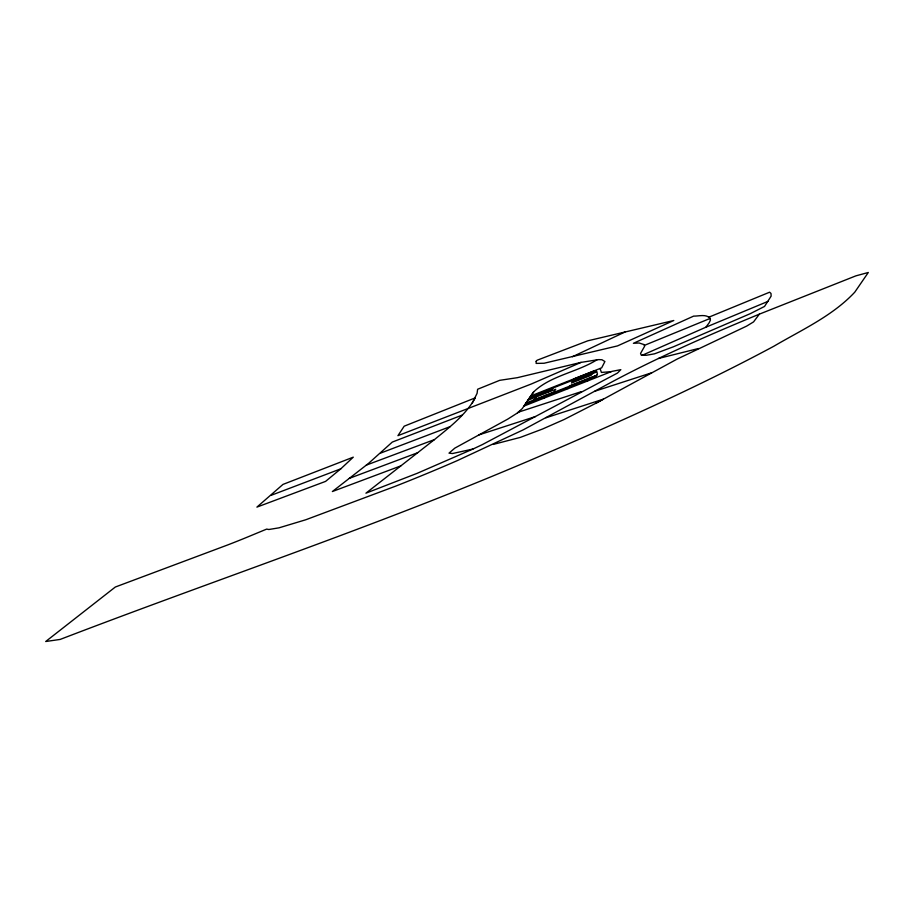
<?xml version="1.0" encoding="UTF-8"?>
<svg xmlns="http://www.w3.org/2000/svg" width="914" height="914" viewBox="0 0 914 914"><rect width="100%" height="100%" fill="white"/><g stroke="black" fill="none" stroke-linecap="round" stroke-linejoin="round"><path stroke-width="1.37" d="M533.593 391.969L523.973 406.079L612.003 371.347L620.835 369.667L617.43 373.095L482.455 444.547L472.972 449.037L452.453 453.538L449.025 453.138L454.795 448.146L507.704 419.149L517.427 412.968L522.26 408.592L533.593 391.969C550.399 375.688 577.499 372.112 597.013 359.75M472.972 449.037L417.23 473.303L365.931 493.183L434.458 439.588C449.471 427.318 465.626 415.036 475.291 397.853L404.194 426.187L397.933 435.67L531.434 383.949L581.03 362.39L598.659 359.602L601.949 359.739L604.908 361.544L601.663 367.851L530.885 395.922M472.275 403.051L477.085 393.351L477.622 389.25L499.684 380.338L517.381 377.676L581.03 362.39M524.602 405.736L526.395 402.925L553.895 392.083L555.689 389.273L528.189 400.126L529.994 397.327L549.668 389.558L547.874 392.357M533.228 401.372L537.992 393.945L596.396 370.901L597.47 374.089L595.814 376.682L525.504 404.331M544.287 397.967L546.081 395.168M552.867 388.073L551.896 389.593L529.092 398.721M567.902 388.644L569.696 385.845L596.728 375.254M583.395 377.162L584.366 375.643M587.588 380.887L589.381 378.076M759.374 314.142C709.31 334.787 659.588 356.529 611.763 382.006L523.174 429.877L457.183 460.667A172.632 15.641 -22.2 0 1 395.773 486.099L305.767 519.769L278.998 527.835L268.853 529.503L266.671 529.103L248.699 536.552A84.716 7.678 -22.2 0 1 227.415 545.052L115.335 587.016L45.7 641.514L60.164 639.423C219.908 578.071 382.543 524.065 539.774 456.223A409.461 37.108 -22.2 0 0 585.143 436.618C648.963 408.489 712.372 379.264 773.838 346.246C801.647 329.885 832.528 315.993 854.796 292.149L868.3 272.486L855.915 275.845L759.374 314.142L753.559 321.899L746.647 326.104L677.308 358.985L595.802 403.303L564.121 419.515L542.493 429.043L520.329 437.395L493.229 444.421M708.967 317.135L769.611 292.206L771.005 293.474L771.119 296.159L764.538 306.441L750.337 313.639L673.492 346.76L654.55 353.821L646.244 355.283L641.308 355.226L640.543 353.432L644.644 346.223L644.119 344.612L639.103 342.99L633.402 343.31L693.635 316.118C698.879 316.255 706.225 313.753 710.178 318.415L710.418 320.14L709.115 322.859L705.859 327.223L642.074 355.34M462.233 415.093L392.289 442.079L368.456 463.467L332.365 491.538L400.823 465.889M340.796 468.825L325.578 481.392L256.903 507.121L282.986 484.409L353.284 457.16L340.796 468.825L271.424 495.205M517.427 412.968L520.477 410.535M595.802 403.303L603.331 399.178L545.921 417.789M572.45 356.723L624.913 332.045M705.859 327.223L768.08 301.346M644.381 345.378L710.178 318.415M573.295 380.235L592.969 372.478M572.393 381.641L596.739 371.907M533.959 400.241L596.534 375.551M380.864 453.001L450.294 426.564M366.308 465.123L434.458 439.588M349.285 478.365L417.652 452.738M518.444 412.157L581.304 391.649M594.786 391.238L651.613 372.809M478.936 434.893L535.467 416.567M658.526 358.459L698.524 348.508M611.146 371.678L601.401 372.432L600.075 368.491M536.152 361.304L536.152 363.406L544.07 363.246L617.498 345.915L673.801 320.494L587.851 340.796L537.158 360.219L536.152 361.304M574.186 378.842L571.49 383.046L591.175 375.277L593.871 371.073L574.186 378.842"/></g></svg>
